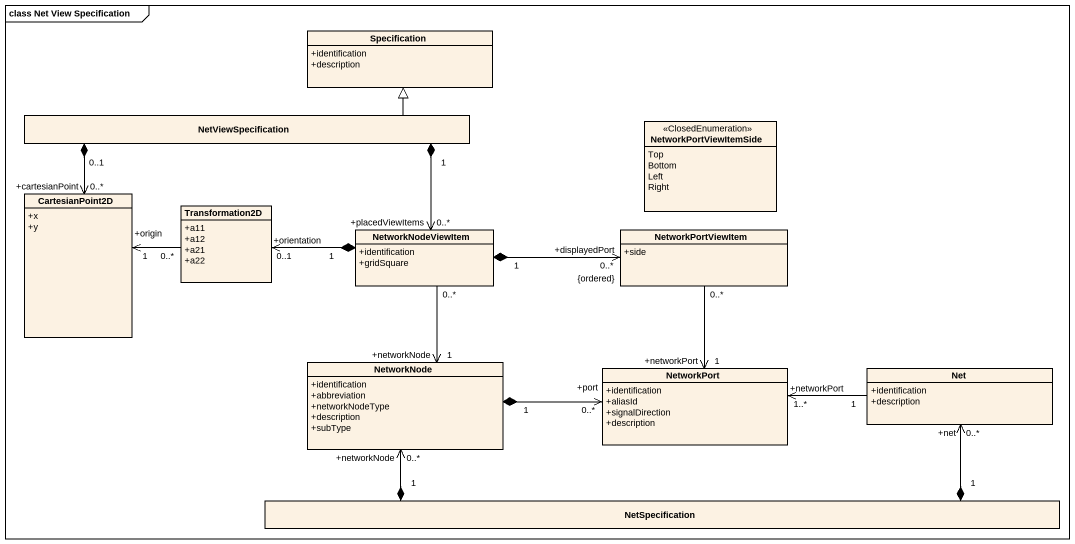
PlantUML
@startuml
mainframe class Net View Specification
hide circle
hide empty members
skinparam classAttributeIconSize 0
class Specification {
  +identification
  +description
}
class NetViewSpecification
enum NetworkPortViewItemSide <<ClosedEnumeration>> {
  Top
  Bottom
  Left
  Right
}
class CartesianPoint2D {
  +x
  +y
}
class Transformation2D {
  +a11
  +a12
  +a21
  +a22
}
class NetworkNodeViewItem {
  +identification
  +gridSquare
}
class NetworkPortViewItem {
  +side
}
class NetworkNode {
  +identification
  +abbreviation
  +networkNodeType
  +description
  +subType
}
class NetworkPort {
  +identification
  +aliasId
  +signalDirection
  +description
}
class Net {
  +identification
  +description
}
class NetSpecification
NetViewSpecification -right-|> Specification
NetViewSpecification "0..1" *--> "+cartesianPoint\n0..*" CartesianPoint2D
NetViewSpecification "1" *--> "0..*\n+placedViewItems" NetworkNodeViewItem
Transformation2D "0..*" -left-> "+origin\n1" CartesianPoint2D
NetworkNodeViewItem "1" *-left-> "0..1\n+orientation" Transformation2D
NetworkNodeViewItem "1" *-right-> "+displayedPort\n0..*\n{ordered}" NetworkPortViewItem
NetworkNodeViewItem "0..*" --> "1\n+networkNode" NetworkNode
NetworkPortViewItem "0..*" --> "+networkPort\n1" NetworkPort
NetworkNode "1" *-right-> "+port\n0..*" NetworkPort
Net "1" -left-> "+networkPort\n1..*" NetworkPort
NetSpecification "1" *-left-> "+networkNode\n0..*" NetworkNode
NetSpecification "1" *-right-> "+net\n0..*" Net
@enduml
